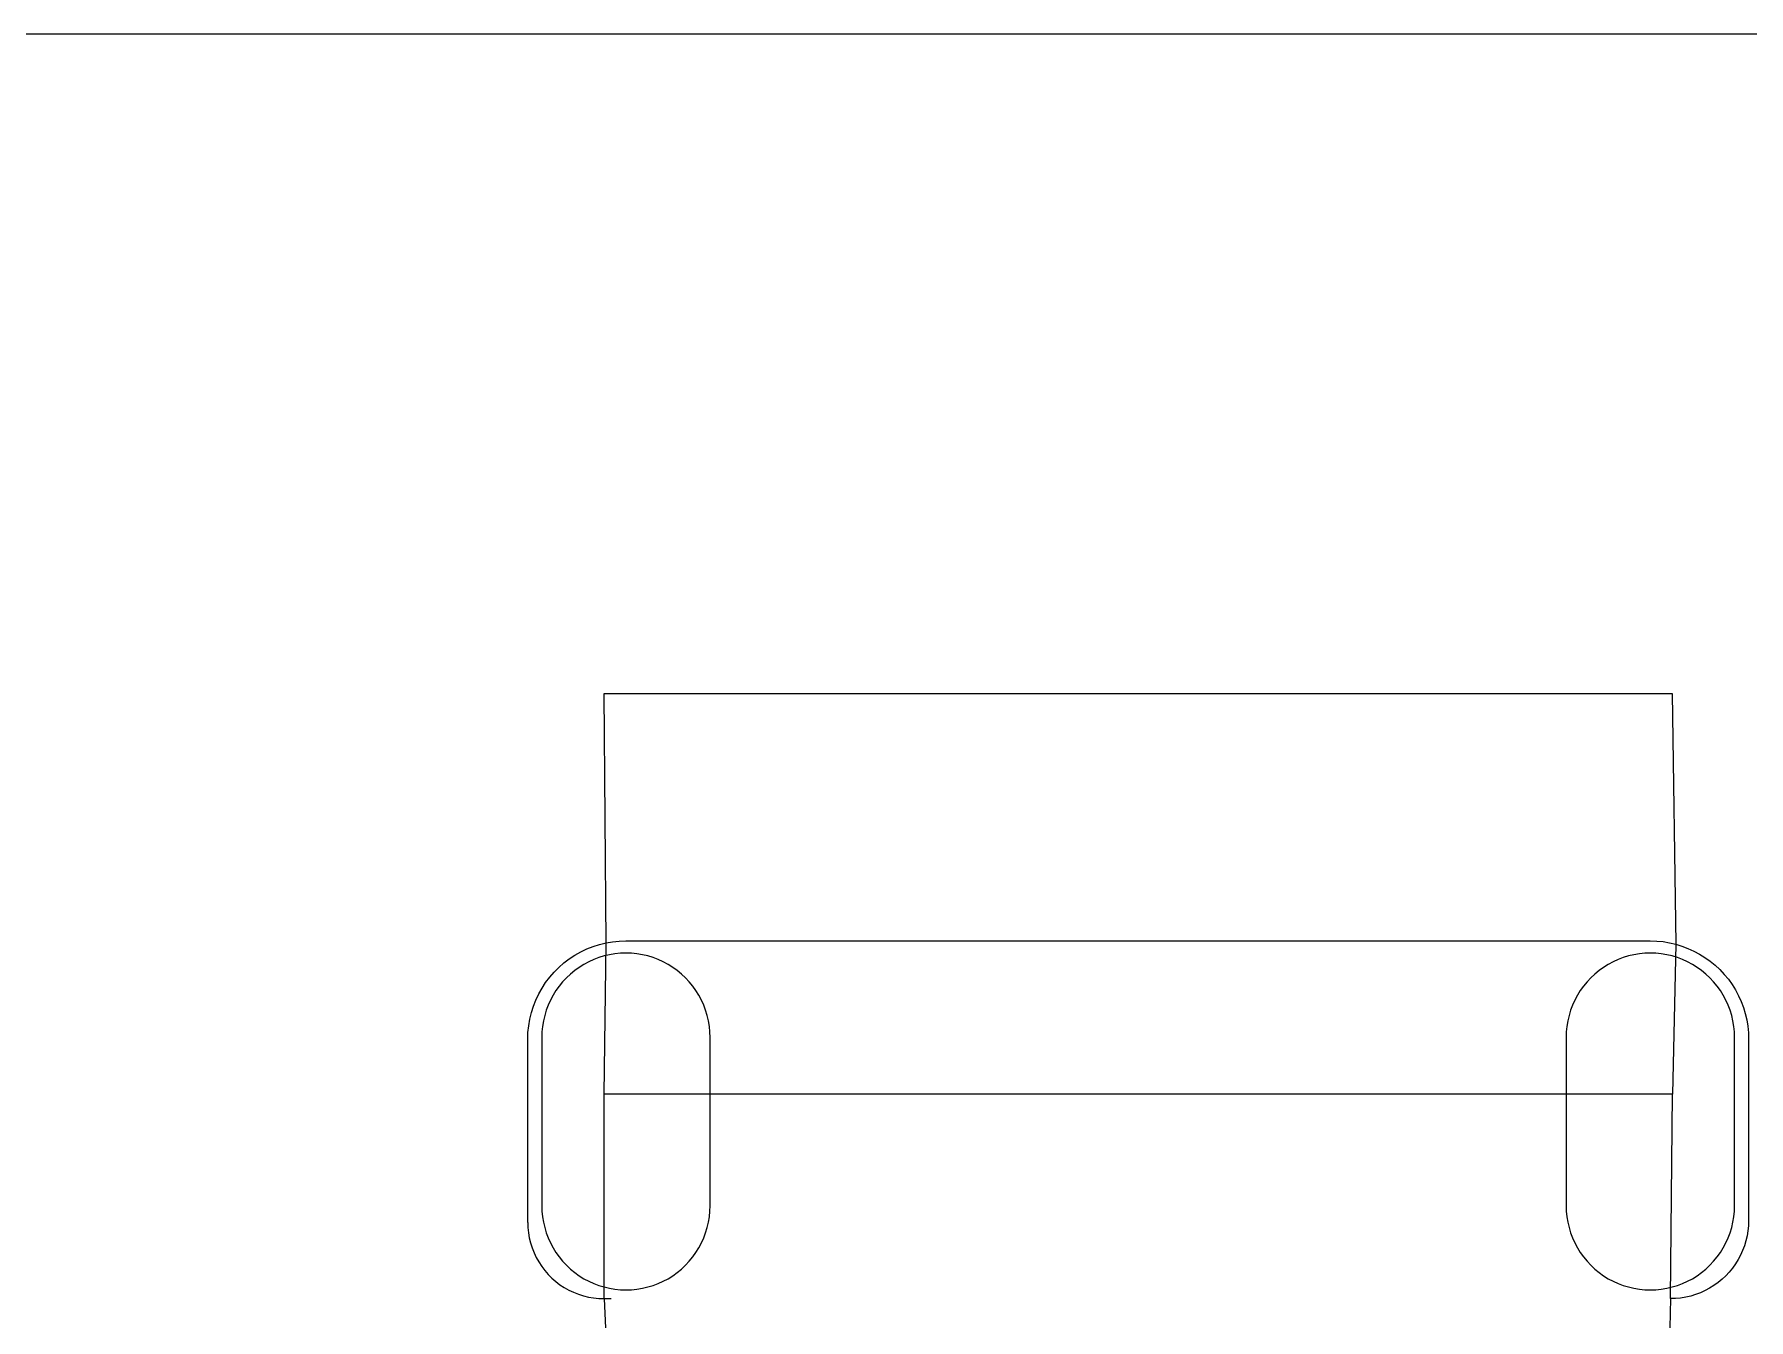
# Model space of a CAD drawing. Extents: x -174 to 183, y -92 to 46.
# Drawn here: x 110.73 to 122.94, y 36.82 to 45.98 of the extents above; entities that cross this region are included whole.
import ezdxf

# ---------------------------------------------------------------- set-up
doc = ezdxf.new("R2010")
doc.units = 0
doc.layers.get('0').update_dxf_attribs({"linetype": 'CONTINUOUS'})

msp = doc.modelspace()

# ---------------------------------------------------------------- linework, layer by layer
for p, q in [((175.943, 45.98), (-166.957, 45.98)), ((114.787, 41.282), (122.399, 41.282)), ((114.801, 39.504), (114.787, 41.282)), ((122.399, 41.282), (122.424, 39.495)), ((114.664, 39.461), (114.709, 39.478)), ((114.709, 39.478), (114.754, 39.493)), ((114.754, 39.493), (114.801, 39.504)), ((114.787, 38.426), (114.801, 39.504)), ((114.801, 39.504), (114.848, 39.512)), ((114.848, 39.512), (114.895, 39.517)), ((114.895, 39.517), (114.943, 39.519)), ((114.943, 39.519), (122.243, 39.519)), ((122.243, 39.519), (122.289, 39.517)), ((122.289, 39.517), (122.335, 39.513)), ((122.335, 39.513), (122.38, 39.505)), ((122.38, 39.505), (122.424, 39.495)), ((122.424, 39.495), (122.4, 38.426)), ((122.424, 39.495), (122.468, 39.481)), ((122.468, 39.481), (122.511, 39.465)), ((122.511, 39.465), (122.553, 39.446)), ((114.465, 39.33), (114.501, 39.362)), ((114.501, 39.362), (114.539, 39.39)), ((114.539, 39.39), (114.579, 39.417)), ((114.579, 39.417), (114.621, 39.44)), ((114.643, 39.351), (114.61, 39.33)), ((114.643, 39.351), (114.61, 39.33)), ((114.621, 39.44), (114.664, 39.461)), ((114.678, 39.369), (114.643, 39.351)), ((114.678, 39.369), (114.643, 39.351)), ((114.714, 39.385), (114.678, 39.369)), ((114.714, 39.385), (114.678, 39.369)), ((114.75, 39.399), (114.714, 39.385)), ((114.75, 39.399), (114.714, 39.385)), ((114.788, 39.411), (114.75, 39.399)), ((114.788, 39.411), (114.75, 39.399)), ((114.826, 39.42), (114.788, 39.411)), ((114.826, 39.42), (114.788, 39.411)), ((114.865, 39.426), (114.826, 39.42)), ((114.865, 39.426), (114.826, 39.42)), ((114.904, 39.43), (114.865, 39.426)), ((114.904, 39.43), (114.865, 39.426)), ((114.943, 39.431), (114.904, 39.43)), ((114.943, 39.431), (114.904, 39.43)), ((114.982, 39.43), (114.943, 39.431)), ((114.982, 39.43), (114.943, 39.431)), ((115.021, 39.426), (114.982, 39.43)), ((115.021, 39.426), (114.982, 39.43)), ((115.06, 39.42), (115.021, 39.426)), ((115.06, 39.42), (115.021, 39.426)), ((115.098, 39.411), (115.06, 39.42)), ((115.098, 39.411), (115.06, 39.42)), ((115.136, 39.399), (115.098, 39.411)), ((115.136, 39.399), (115.098, 39.411)), ((115.173, 39.385), (115.136, 39.399)), ((115.173, 39.385), (115.136, 39.399)), ((115.209, 39.369), (115.173, 39.385)), ((115.209, 39.369), (115.173, 39.385)), ((115.243, 39.351), (115.209, 39.369)), ((115.243, 39.351), (115.209, 39.369)), ((115.277, 39.33), (115.243, 39.351)), ((115.277, 39.33), (115.243, 39.351)), ((121.943, 39.351), (121.91, 39.33)), ((121.943, 39.351), (121.91, 39.33)), ((121.978, 39.369), (121.943, 39.351)), ((121.978, 39.369), (121.943, 39.351)), ((122.014, 39.385), (121.978, 39.369)), ((122.014, 39.385), (121.978, 39.369)), ((122.05, 39.399), (122.014, 39.385)), ((122.05, 39.399), (122.014, 39.385)), ((122.088, 39.411), (122.05, 39.399)), ((122.088, 39.411), (122.05, 39.399)), ((122.126, 39.42), (122.088, 39.411)), ((122.126, 39.42), (122.088, 39.411)), ((122.165, 39.426), (122.126, 39.42)), ((122.165, 39.426), (122.126, 39.42)), ((122.204, 39.43), (122.165, 39.426)), ((122.204, 39.43), (122.165, 39.426)), ((122.243, 39.431), (122.204, 39.43)), ((122.243, 39.431), (122.204, 39.43)), ((122.282, 39.43), (122.243, 39.431)), ((122.282, 39.43), (122.243, 39.431)), ((122.321, 39.426), (122.282, 39.43)), ((122.321, 39.426), (122.282, 39.43)), ((122.36, 39.42), (122.321, 39.426)), ((122.36, 39.42), (122.321, 39.426)), ((122.398, 39.411), (122.36, 39.42)), ((122.398, 39.411), (122.36, 39.42)), ((122.436, 39.399), (122.398, 39.411)), ((122.436, 39.399), (122.398, 39.411)), ((122.473, 39.385), (122.436, 39.399)), ((122.473, 39.385), (122.436, 39.399)), ((122.509, 39.369), (122.473, 39.385)), ((122.509, 39.369), (122.473, 39.385)), ((122.543, 39.351), (122.509, 39.369)), ((122.543, 39.351), (122.509, 39.369)), ((122.577, 39.33), (122.543, 39.351)), ((122.577, 39.33), (122.543, 39.351)), ((122.553, 39.446), (122.593, 39.425)), ((122.593, 39.425), (122.632, 39.401)), ((122.632, 39.401), (122.669, 39.374)), ((122.669, 39.374), (122.705, 39.345)), ((122.705, 39.345), (122.738, 39.314)), ((114.345, 39.182), (114.371, 39.222)), ((114.371, 39.222), (114.4, 39.26)), ((114.4, 39.26), (114.432, 39.296)), ((114.432, 39.296), (114.465, 39.33)), ((114.492, 39.227), (114.467, 39.196)), ((114.492, 39.227), (114.467, 39.196)), ((114.519, 39.255), (114.492, 39.227)), ((114.519, 39.255), (114.492, 39.227)), ((114.548, 39.282), (114.519, 39.255)), ((114.548, 39.282), (114.519, 39.255)), ((114.578, 39.307), (114.548, 39.282)), ((114.578, 39.307), (114.548, 39.282)), ((114.61, 39.33), (114.578, 39.307)), ((114.61, 39.33), (114.578, 39.307)), ((115.308, 39.307), (115.277, 39.33)), ((115.308, 39.307), (115.277, 39.33)), ((115.339, 39.282), (115.308, 39.307)), ((115.339, 39.282), (115.308, 39.307)), ((115.367, 39.255), (115.339, 39.282)), ((115.367, 39.255), (115.339, 39.282)), ((115.394, 39.227), (115.367, 39.255)), ((115.394, 39.227), (115.367, 39.255)), ((115.419, 39.196), (115.394, 39.227)), ((115.419, 39.196), (115.394, 39.227)), ((121.792, 39.227), (121.767, 39.196)), ((121.792, 39.227), (121.767, 39.196)), ((121.819, 39.255), (121.792, 39.227)), ((121.819, 39.255), (121.792, 39.227)), ((121.848, 39.282), (121.819, 39.255)), ((121.848, 39.282), (121.819, 39.255)), ((121.878, 39.307), (121.848, 39.282)), ((121.878, 39.307), (121.848, 39.282)), ((121.91, 39.33), (121.878, 39.307)), ((121.91, 39.33), (121.878, 39.307)), ((122.608, 39.307), (122.577, 39.33)), ((122.608, 39.307), (122.577, 39.33)), ((122.639, 39.282), (122.608, 39.307)), ((122.639, 39.282), (122.608, 39.307)), ((122.667, 39.255), (122.639, 39.282)), ((122.667, 39.255), (122.639, 39.282)), ((122.694, 39.227), (122.667, 39.255)), ((122.694, 39.227), (122.667, 39.255)), ((122.719, 39.196), (122.694, 39.227)), ((122.719, 39.196), (122.694, 39.227)), ((122.738, 39.314), (122.769, 39.28)), ((122.769, 39.28), (122.799, 39.245)), ((122.799, 39.245), (122.825, 39.208)), ((114.284, 39.053), (114.301, 39.097)), ((114.301, 39.097), (114.322, 39.141)), ((114.322, 39.141), (114.345, 39.182)), ((114.405, 39.096), (114.389, 39.061)), ((114.405, 39.096), (114.389, 39.061)), ((114.424, 39.131), (114.405, 39.096)), ((114.424, 39.131), (114.405, 39.096)), ((114.444, 39.164), (114.424, 39.131)), ((114.444, 39.164), (114.424, 39.131)), ((114.467, 39.196), (114.444, 39.164)), ((114.467, 39.196), (114.444, 39.164)), ((115.442, 39.164), (115.419, 39.196)), ((115.442, 39.164), (115.419, 39.196)), ((115.463, 39.131), (115.442, 39.164)), ((115.463, 39.131), (115.442, 39.164)), ((115.481, 39.096), (115.463, 39.131)), ((115.481, 39.096), (115.463, 39.131)), ((115.497, 39.061), (115.481, 39.096)), ((115.497, 39.061), (115.481, 39.096)), ((121.705, 39.096), (121.689, 39.061)), ((121.705, 39.096), (121.689, 39.061)), ((121.724, 39.131), (121.705, 39.096)), ((121.724, 39.131), (121.705, 39.096)), ((121.744, 39.164), (121.724, 39.131)), ((121.744, 39.164), (121.724, 39.131)), ((121.767, 39.196), (121.744, 39.164)), ((121.767, 39.196), (121.744, 39.164)), ((122.742, 39.164), (122.719, 39.196)), ((122.742, 39.164), (122.719, 39.196)), ((122.763, 39.131), (122.742, 39.164)), ((122.763, 39.131), (122.742, 39.164)), ((122.781, 39.096), (122.763, 39.131)), ((122.781, 39.096), (122.763, 39.131)), ((122.797, 39.061), (122.781, 39.096)), ((122.797, 39.061), (122.781, 39.096)), ((122.825, 39.208), (122.849, 39.169)), ((122.849, 39.169), (122.871, 39.128)), ((122.871, 39.128), (122.89, 39.086)), ((114.258, 38.961), (114.269, 39.007)), ((114.269, 39.007), (114.284, 39.053)), ((114.364, 38.986), (114.355, 38.948)), ((114.364, 38.986), (114.355, 38.948)), ((114.375, 39.024), (114.364, 38.986)), ((114.375, 39.024), (114.364, 38.986)), ((114.389, 39.061), (114.375, 39.024)), ((114.389, 39.061), (114.375, 39.024)), ((115.511, 39.024), (115.497, 39.061)), ((115.511, 39.024), (115.497, 39.061)), ((115.523, 38.986), (115.511, 39.024)), ((115.523, 38.986), (115.511, 39.024)), ((115.532, 38.948), (115.523, 38.986)), ((115.532, 38.948), (115.523, 38.986)), ((121.664, 38.986), (121.655, 38.948)), ((121.664, 38.986), (121.655, 38.948)), ((121.675, 39.024), (121.664, 38.986)), ((121.675, 39.024), (121.664, 38.986)), ((121.689, 39.061), (121.675, 39.024)), ((121.689, 39.061), (121.675, 39.024)), ((122.811, 39.024), (122.797, 39.061)), ((122.811, 39.024), (122.797, 39.061)), ((122.823, 38.986), (122.811, 39.024)), ((122.823, 38.986), (122.811, 39.024)), ((122.832, 38.948), (122.823, 38.986)), ((122.832, 38.948), (122.823, 38.986)), ((122.89, 39.086), (122.906, 39.044)), ((122.906, 39.044), (122.919, 39)), ((122.919, 39), (122.93, 38.955)), ((114.243, 38.819), (114.245, 38.866)), ((114.245, 38.866), (114.25, 38.914)), ((114.25, 38.914), (114.258, 38.961)), ((114.344, 38.87), (114.343, 38.831)), ((114.344, 38.87), (114.343, 38.831)), ((114.348, 38.909), (114.344, 38.87)), ((114.348, 38.909), (114.344, 38.87)), ((114.355, 38.948), (114.348, 38.909)), ((114.355, 38.948), (114.348, 38.909)), ((115.538, 38.909), (115.532, 38.948)), ((115.538, 38.909), (115.532, 38.948)), ((115.542, 38.87), (115.538, 38.909)), ((115.542, 38.87), (115.538, 38.909)), ((115.543, 38.831), (115.542, 38.87)), ((115.543, 38.831), (115.542, 38.87)), ((121.644, 38.87), (121.643, 38.831)), ((121.644, 38.87), (121.643, 38.831)), ((121.648, 38.909), (121.644, 38.87)), ((121.648, 38.909), (121.644, 38.87)), ((121.655, 38.948), (121.648, 38.909)), ((121.655, 38.948), (121.648, 38.909)), ((122.838, 38.909), (122.832, 38.948)), ((122.838, 38.909), (122.832, 38.948)), ((122.842, 38.87), (122.838, 38.909)), ((122.842, 38.87), (122.838, 38.909)), ((122.843, 38.831), (122.842, 38.87)), ((122.843, 38.831), (122.842, 38.87)), ((122.93, 38.955), (122.937, 38.91)), ((122.937, 38.91), (122.942, 38.864)), ((122.942, 38.864), (122.943, 38.819)), ((114.243, 37.512), (114.243, 38.819)), ((114.343, 38.831), (114.343, 37.631)), ((114.343, 38.831), (114.343, 37.631)), ((115.543, 37.631), (115.543, 38.831)), ((115.543, 37.631), (115.543, 38.831)), ((121.643, 38.831), (121.643, 37.631)), ((121.643, 38.831), (121.643, 37.631)), ((122.843, 37.631), (122.843, 38.831)), ((122.843, 37.631), (122.843, 38.831)), ((122.943, 38.819), (122.943, 37.525)), ((122.4, 38.426), (114.787, 38.426)), ((114.787, 36.969), (114.787, 38.426)), ((122.387, 36.969), (122.4, 38.426)), ((114.343, 37.631), (114.344, 37.592)), ((114.343, 37.631), (114.344, 37.592)), ((115.542, 37.592), (115.543, 37.631)), ((115.542, 37.592), (115.543, 37.631)), ((121.643, 37.631), (121.644, 37.592)), ((121.643, 37.631), (121.644, 37.592)), ((122.842, 37.592), (122.843, 37.631)), ((122.842, 37.592), (122.843, 37.631)), ((114.243, 37.512), (114.244, 37.475)), ((114.344, 37.592), (114.348, 37.553)), ((114.344, 37.592), (114.348, 37.553)), ((114.348, 37.553), (114.355, 37.514)), ((114.348, 37.553), (114.355, 37.514)), ((114.355, 37.514), (114.364, 37.476)), ((114.355, 37.514), (114.364, 37.476)), ((115.523, 37.476), (115.532, 37.514)), ((115.523, 37.476), (115.532, 37.514)), ((115.532, 37.514), (115.538, 37.553)), ((115.532, 37.514), (115.538, 37.553)), ((115.538, 37.553), (115.542, 37.592)), ((115.538, 37.553), (115.542, 37.592)), ((121.644, 37.592), (121.648, 37.553)), ((121.644, 37.592), (121.648, 37.553)), ((121.648, 37.553), (121.655, 37.514)), ((121.648, 37.553), (121.655, 37.514)), ((121.655, 37.514), (121.664, 37.476)), ((121.655, 37.514), (121.664, 37.476)), ((122.823, 37.476), (122.832, 37.514)), ((122.823, 37.476), (122.832, 37.514)), ((122.832, 37.514), (122.838, 37.553)), ((122.832, 37.514), (122.838, 37.553)), ((122.838, 37.553), (122.842, 37.592)), ((122.838, 37.553), (122.842, 37.592)), ((122.943, 37.525), (122.942, 37.488)), ((114.244, 37.475), (114.248, 37.438)), ((114.248, 37.438), (114.254, 37.402)), ((114.254, 37.402), (114.263, 37.366)), ((114.364, 37.476), (114.375, 37.438)), ((114.364, 37.476), (114.375, 37.438)), ((114.375, 37.438), (114.389, 37.402)), ((114.375, 37.438), (114.389, 37.402)), ((114.389, 37.402), (114.405, 37.366)), ((114.389, 37.402), (114.405, 37.366)), ((115.481, 37.366), (115.497, 37.402)), ((115.481, 37.366), (115.497, 37.402)), ((115.497, 37.402), (115.511, 37.438)), ((115.497, 37.402), (115.511, 37.438)), ((115.511, 37.438), (115.523, 37.476)), ((115.511, 37.438), (115.523, 37.476)), ((121.664, 37.476), (121.675, 37.438)), ((121.664, 37.476), (121.675, 37.438)), ((121.675, 37.438), (121.689, 37.402)), ((121.675, 37.438), (121.689, 37.402)), ((121.689, 37.402), (121.705, 37.366)), ((121.689, 37.402), (121.705, 37.366)), ((122.781, 37.366), (122.797, 37.402)), ((122.781, 37.366), (122.797, 37.402)), ((122.797, 37.402), (122.811, 37.438)), ((122.797, 37.402), (122.811, 37.438)), ((122.811, 37.438), (122.823, 37.476)), ((122.811, 37.438), (122.823, 37.476)), ((122.932, 37.416), (122.924, 37.381)), ((122.938, 37.452), (122.932, 37.416)), ((122.942, 37.488), (122.938, 37.452)), ((114.263, 37.366), (114.274, 37.33)), ((114.274, 37.33), (114.288, 37.296)), ((114.288, 37.296), (114.304, 37.262)), ((114.405, 37.366), (114.424, 37.331)), ((114.405, 37.366), (114.424, 37.331)), ((114.424, 37.331), (114.444, 37.298)), ((114.424, 37.331), (114.444, 37.298)), ((114.444, 37.298), (114.467, 37.266)), ((114.444, 37.298), (114.467, 37.266)), ((114.467, 37.266), (114.492, 37.236)), ((114.467, 37.266), (114.492, 37.236)), ((115.394, 37.236), (115.419, 37.266)), ((115.394, 37.236), (115.419, 37.266)), ((115.419, 37.266), (115.442, 37.298)), ((115.419, 37.266), (115.442, 37.298)), ((115.442, 37.298), (115.463, 37.331)), ((115.442, 37.298), (115.463, 37.331)), ((115.463, 37.331), (115.481, 37.366)), ((115.463, 37.331), (115.481, 37.366)), ((121.705, 37.366), (121.724, 37.331)), ((121.705, 37.366), (121.724, 37.331)), ((121.724, 37.331), (121.744, 37.298)), ((121.724, 37.331), (121.744, 37.298)), ((121.744, 37.298), (121.767, 37.266)), ((121.744, 37.298), (121.767, 37.266)), ((121.767, 37.266), (121.792, 37.236)), ((121.767, 37.266), (121.792, 37.236)), ((122.694, 37.236), (122.719, 37.266)), ((122.694, 37.236), (122.719, 37.266)), ((122.719, 37.266), (122.742, 37.298)), ((122.719, 37.266), (122.742, 37.298)), ((122.742, 37.298), (122.763, 37.331)), ((122.742, 37.298), (122.763, 37.331)), ((122.763, 37.331), (122.781, 37.366)), ((122.763, 37.331), (122.781, 37.366)), ((122.886, 37.279), (122.869, 37.247)), ((122.901, 37.312), (122.886, 37.279)), ((122.914, 37.346), (122.901, 37.312)), ((122.924, 37.381), (122.914, 37.346)), ((114.304, 37.262), (114.322, 37.23)), ((114.322, 37.23), (114.343, 37.199)), ((114.343, 37.199), (114.365, 37.169)), ((114.365, 37.169), (114.389, 37.141)), ((114.389, 37.141), (114.416, 37.115)), ((114.492, 37.236), (114.519, 37.207)), ((114.492, 37.236), (114.519, 37.207)), ((114.519, 37.207), (114.548, 37.18)), ((114.519, 37.207), (114.548, 37.18)), ((114.548, 37.18), (114.578, 37.155)), ((114.548, 37.18), (114.578, 37.155)), ((114.578, 37.155), (114.61, 37.132)), ((114.578, 37.155), (114.61, 37.132)), ((115.277, 37.132), (115.308, 37.155)), ((115.277, 37.132), (115.308, 37.155)), ((115.308, 37.155), (115.339, 37.18)), ((115.308, 37.155), (115.339, 37.18)), ((115.339, 37.18), (115.367, 37.207)), ((115.339, 37.18), (115.367, 37.207)), ((115.367, 37.207), (115.394, 37.236)), ((115.367, 37.207), (115.394, 37.236)), ((121.792, 37.236), (121.819, 37.207)), ((121.792, 37.236), (121.819, 37.207)), ((121.819, 37.207), (121.848, 37.18)), ((121.819, 37.207), (121.848, 37.18)), ((121.848, 37.18), (121.878, 37.155)), ((121.848, 37.18), (121.878, 37.155)), ((121.878, 37.155), (121.91, 37.132)), ((121.878, 37.155), (121.91, 37.132)), ((122.577, 37.132), (122.608, 37.155)), ((122.577, 37.132), (122.608, 37.155)), ((122.608, 37.155), (122.639, 37.18)), ((122.608, 37.155), (122.639, 37.18)), ((122.639, 37.18), (122.667, 37.207)), ((122.639, 37.18), (122.667, 37.207)), ((122.667, 37.207), (122.694, 37.236)), ((122.667, 37.207), (122.694, 37.236)), ((122.805, 37.158), (122.78, 37.131)), ((122.828, 37.186), (122.805, 37.158)), ((122.849, 37.216), (122.828, 37.186)), ((122.869, 37.247), (122.849, 37.216)), ((114.416, 37.115), (114.444, 37.091)), ((114.444, 37.091), (114.473, 37.068)), ((114.473, 37.068), (114.504, 37.048)), ((114.504, 37.048), (114.537, 37.03)), ((114.537, 37.03), (114.57, 37.014)), ((114.61, 37.132), (114.643, 37.111)), ((114.61, 37.132), (114.643, 37.111)), ((114.643, 37.111), (114.678, 37.093)), ((114.643, 37.111), (114.678, 37.093)), ((114.678, 37.093), (114.714, 37.077)), ((114.678, 37.093), (114.714, 37.077)), ((114.714, 37.077), (114.75, 37.063)), ((114.714, 37.077), (114.75, 37.063)), ((114.75, 37.063), (114.788, 37.052)), ((114.75, 37.063), (114.788, 37.052)), ((114.788, 37.052), (114.826, 37.043)), ((114.788, 37.052), (114.826, 37.043)), ((114.826, 37.043), (114.865, 37.036)), ((114.826, 37.043), (114.865, 37.036)), ((114.865, 37.036), (114.904, 37.032)), ((114.865, 37.036), (114.904, 37.032)), ((114.904, 37.032), (114.943, 37.031)), ((114.904, 37.032), (114.943, 37.031)), ((114.943, 37.031), (114.982, 37.032)), ((114.943, 37.031), (114.982, 37.032)), ((114.982, 37.032), (115.021, 37.036)), ((114.982, 37.032), (115.021, 37.036)), ((115.021, 37.036), (115.06, 37.043)), ((115.021, 37.036), (115.06, 37.043)), ((115.06, 37.043), (115.098, 37.052)), ((115.06, 37.043), (115.098, 37.052)), ((115.098, 37.052), (115.136, 37.063)), ((115.098, 37.052), (115.136, 37.063)), ((115.136, 37.063), (115.173, 37.077)), ((115.136, 37.063), (115.173, 37.077)), ((115.173, 37.077), (115.209, 37.093)), ((115.173, 37.077), (115.209, 37.093)), ((115.209, 37.093), (115.243, 37.111)), ((115.209, 37.093), (115.243, 37.111)), ((115.243, 37.111), (115.277, 37.132)), ((115.243, 37.111), (115.277, 37.132)), ((121.91, 37.132), (121.943, 37.111)), ((121.91, 37.132), (121.943, 37.111)), ((121.943, 37.111), (121.978, 37.093)), ((121.943, 37.111), (121.978, 37.093)), ((121.978, 37.093), (122.014, 37.077)), ((121.978, 37.093), (122.014, 37.077)), ((122.014, 37.077), (122.05, 37.063)), ((122.014, 37.077), (122.05, 37.063)), ((122.05, 37.063), (122.088, 37.052)), ((122.05, 37.063), (122.088, 37.052)), ((122.088, 37.052), (122.126, 37.043)), ((122.088, 37.052), (122.126, 37.043)), ((122.126, 37.043), (122.165, 37.036)), ((122.126, 37.043), (122.165, 37.036)), ((122.165, 37.036), (122.204, 37.032)), ((122.165, 37.036), (122.204, 37.032)), ((122.204, 37.032), (122.243, 37.031)), ((122.204, 37.032), (122.243, 37.031)), ((122.243, 37.031), (122.282, 37.032)), ((122.243, 37.031), (122.282, 37.032)), ((122.282, 37.032), (122.321, 37.036)), ((122.282, 37.032), (122.321, 37.036)), ((122.321, 37.036), (122.36, 37.043)), ((122.321, 37.036), (122.36, 37.043)), ((122.36, 37.043), (122.398, 37.052)), ((122.36, 37.043), (122.398, 37.052)), ((122.398, 37.052), (122.436, 37.063)), ((122.398, 37.052), (122.436, 37.063)), ((122.436, 37.063), (122.473, 37.077)), ((122.436, 37.063), (122.473, 37.077)), ((122.473, 37.077), (122.509, 37.093)), ((122.473, 37.077), (122.509, 37.093)), ((122.509, 37.093), (122.543, 37.111)), ((122.509, 37.093), (122.543, 37.111)), ((122.543, 37.111), (122.577, 37.132)), ((122.543, 37.111), (122.577, 37.132)), ((122.633, 37.026), (122.6, 37.011)), ((122.665, 37.043), (122.633, 37.026)), ((122.696, 37.062), (122.665, 37.043)), ((122.726, 37.083), (122.696, 37.062)), ((122.754, 37.107), (122.726, 37.083)), ((122.78, 37.131), (122.754, 37.107)), ((114.57, 37.014), (114.605, 37)), ((114.605, 37), (114.64, 36.989)), ((114.64, 36.989), (114.676, 36.98)), ((114.676, 36.98), (114.713, 36.974)), ((114.713, 36.974), (114.75, 36.97)), ((114.75, 36.97), (114.787, 36.969)), ((114.787, 36.969), (114.837, 36.969)), ((114.787, 36.969), (114.801, 36.654)), ((122.387, 36.969), (122.38, 36.655)), ((122.423, 36.97), (122.387, 36.969)), ((122.459, 36.973), (122.423, 36.97)), ((122.495, 36.979), (122.459, 36.973)), ((122.531, 36.987), (122.495, 36.979)), ((122.566, 36.998), (122.531, 36.987)), ((122.6, 37.011), (122.566, 36.998))]:
    msp.add_line(p, q)

doc.saveas('drawing.dxf')
